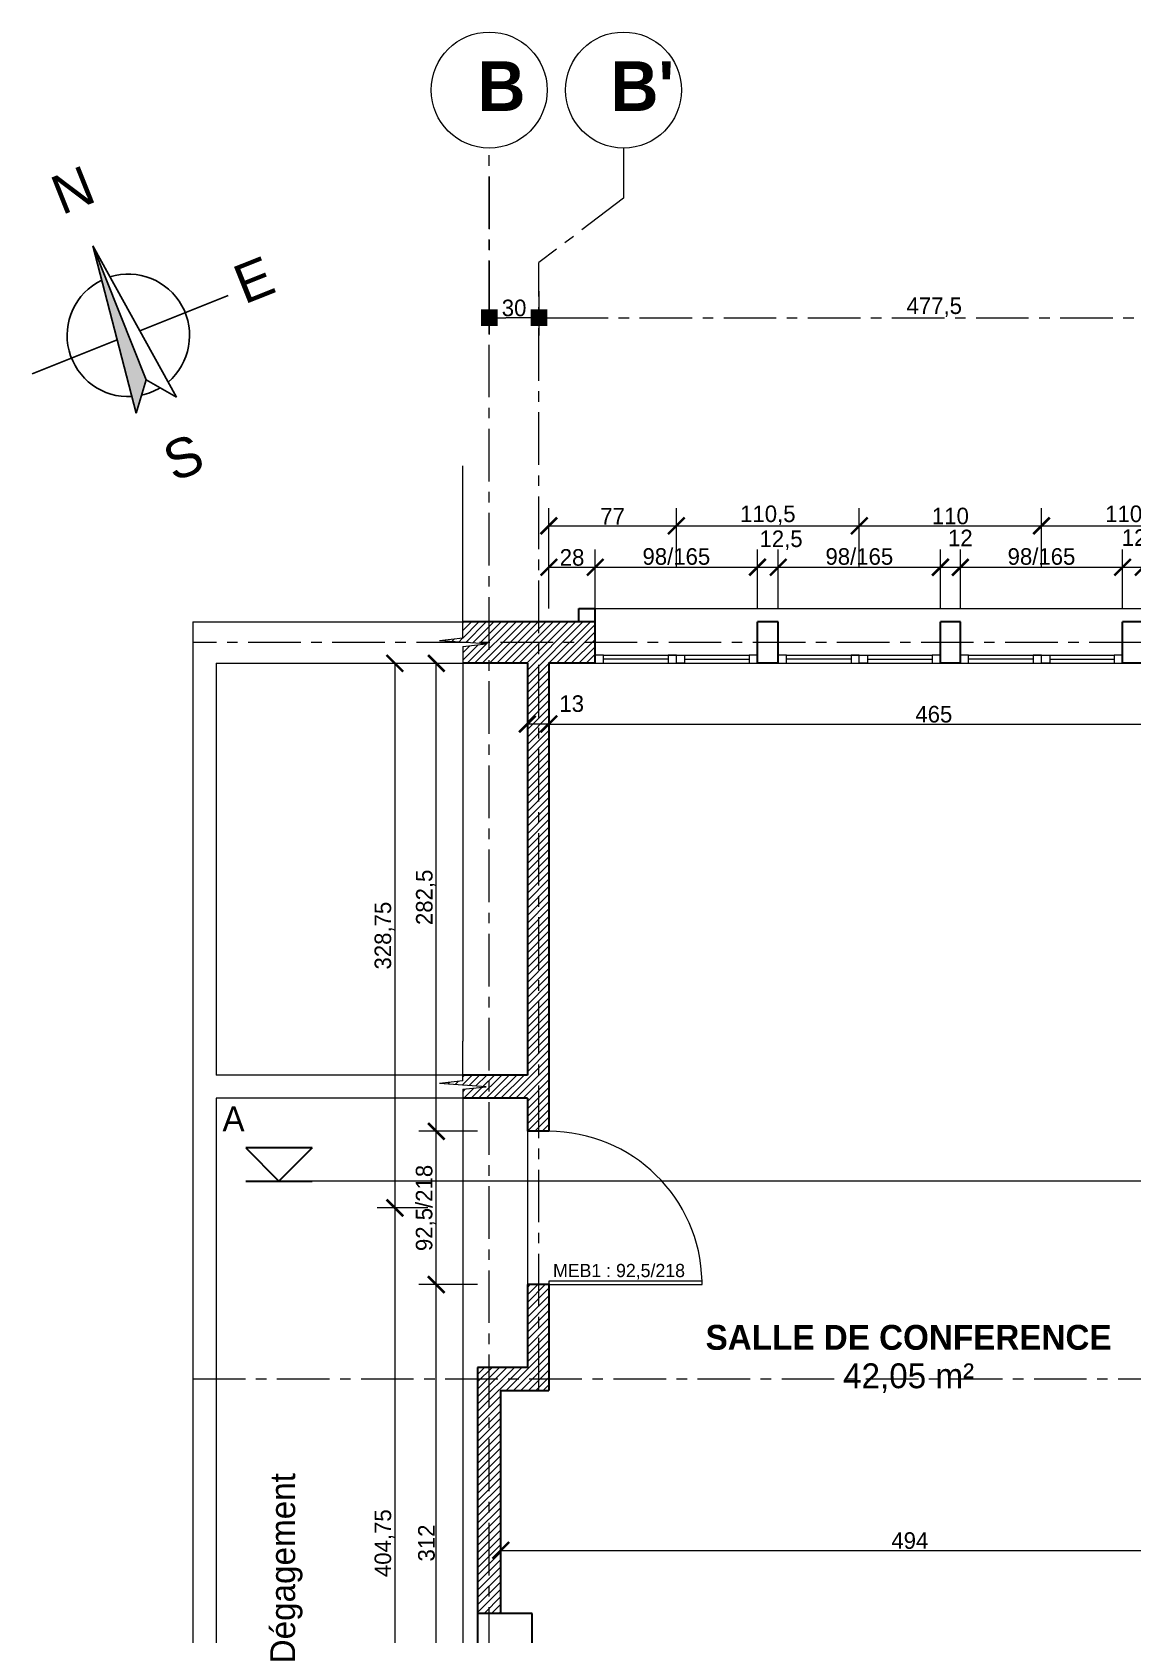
# Model space of a CAD drawing. Header units: centimetres. Extents: x -15293 to 11572, y -4790 to 2619.
# Drawn here: x 331 to 996, y -2580 to -1613 of the extents above; entities that cross this region are included whole.
import ezdxf

# ---------------------------------------------------------------- set-up
doc = ezdxf.new("R2010")
doc.units = ezdxf.units.CM
doc.linetypes.add('CENTER', pattern=[50.8, 31.75, -6.35, 6.35, -6.35])
doc.layers.get('0').update_dxf_attribs({"lineweight": 0})
for name, color, linetype in [('Hachure mur', 7, 'Continuous'), ('Ligne de Coupe', 4, 'Continuous'), ('MArque de rupture', 7, 'Continuous'), ('Orientation', 7, 'Continuous'), ('TSJ_COTATION', 144, 'Continuous'), ('TSJ_TEXTE', 6, 'Continuous')]:
    doc.layers.add(name, color=color, linetype=linetype)
for name, color, linetype, lineweight in [('Mur', 7, 'Continuous', 30), ('Partie coupée', 7, 'Continuous', 30), ('Poteaux', 7, 'Continuous', 30), ('Symbole de rupture', 6, 'Continuous', 0), ('TSJ_MENUISERIE', 150, 'Continuous', 15), ('TSJ_MUR', 1, 'Continuous', 30), ('TSJ_VUE', 5, 'Continuous', 13)]:
    doc.layers.add(name, color=color, linetype=linetype, lineweight=lineweight)
doc.layers.add('Partie Non étudiée', color=7, linetype='Continuous', lineweight=0, true_color=0xa8a8a8)
doc.layers.add('TSJ_AXE', color=7, linetype='CENTER', lineweight=0, true_color=0xb80000)
doc.styles.add('Arial', font='arial.ttf')
doc.styles.get("Standard").update_dxf_attribs({"font": 'GOTHIC.TTF'})
doc.dimstyles.new('Axe cotation', dxfattribs={"dimtxt": 10, "dimasz": 10, "dimexe": 10.625, "dimexo": 5, "dimtad": 1, "dimtxsty": 'Standard', "dimblk": 'BOXFILLED', "dimcen": 8, "dimadec": 0, "dimazin": 0, "dimtfac": 1, "dimtmove": 0, "dimatfit": 3, "dimldrblk": 'BOXFILLED', "dimfxl": 1, "dimlwd": 9, "dimlwe": 9, "dimarcsym": 0})
doc.dimstyles.new('ISO-25', dxfattribs={"dimtxt": 10, "dimasz": 10, "dimexe": 10.625, "dimexo": 5, "dimtad": 1, "dimtxsty": 'Standard', "dimblk": 'ARCHTICK', "dimcen": 8, "dimadec": 0, "dimazin": 0, "dimtfac": 1, "dimtmove": 0, "dimatfit": 3, "dimldrblk": 'ARCHTICK', "dimfxl": 25, "dimfxlon": 1, "dimlwd": 9, "dimlwe": 9, "dimarcsym": 0})

# ---------------------------------------------------------------- blocks, each defined once
blk = doc.blocks.new('_ArchTick')
at = {"color": 0, "linetype": 'ByBlock', "const_width": 0.15}
blk.add_lwpolyline([(-0.5, -0.5), (0.5, 0.5)], dxfattribs=at)
blk = doc.blocks.new('*D237')
at = {"layer": 'Defpoints', "color": 0, "transparency": 16777216}
for p in [(671.39, -1935.6), (671.39, -1968.6), (643.39, -1993.6)]:
    blk.add_point(p, dxfattribs=at)
at = {"layer": 'TSJ_COTATION', "color": 0, "lineweight": 9, "transparency": 16777216}
for p, q in [((643.39, -1960.6), (643.39, -1924.97)), ((671.39, -1960.6), (671.39, -1924.97)), ((643.39, -1935.6), (671.39, -1935.6))]:
    blk.add_line(p, q, dxfattribs=at)
at = {"layer": 'TSJ_COTATION', "color": 0, "lineweight": 9, "transparency": 16777216, "xscale": 10, "yscale": 10, "zscale": 10, "rotation": 180}
blk.add_blockref('_ArchTick', (643.39, -1935.6), dxfattribs=at)
at = {"layer": 'TSJ_COTATION', "color": 0, "lineweight": 9, "transparency": 16777216, "xscale": 10, "yscale": 10, "zscale": 10}
blk.add_blockref('_ArchTick', (671.39, -1935.6), dxfattribs=at)
at = {"layer": 'TSJ_COTATION', "color": 0, "transparency": 16777216, "insert": (657.39, -1929.72), "char_height": 10, "attachment_point": 5}
blk.add_mtext('28', dxfattribs=at)
blk = doc.blocks.new('*D238')
at = {"layer": 'Defpoints', "color": 0, "transparency": 16777216}
for p in [(769.39, -1935.6), (671.39, -1968.6), (769.39, -1968.6)]:
    blk.add_point(p, dxfattribs=at)
at = {"layer": 'TSJ_COTATION', "color": 0, "lineweight": 9, "transparency": 16777216}
for p, q in [((671.39, -1960.6), (671.39, -1924.97)), ((769.39, -1960.6), (769.39, -1924.97)), ((671.39, -1935.6), (769.39, -1935.6))]:
    blk.add_line(p, q, dxfattribs=at)
at = {"layer": 'TSJ_COTATION', "color": 0, "lineweight": 9, "transparency": 16777216, "xscale": 10, "yscale": 10, "zscale": 10, "rotation": 180}
blk.add_blockref('_ArchTick', (671.39, -1935.6), dxfattribs=at)
at = {"layer": 'TSJ_COTATION', "color": 0, "lineweight": 9, "transparency": 16777216, "xscale": 10, "yscale": 10, "zscale": 10}
blk.add_blockref('_ArchTick', (769.39, -1935.6), dxfattribs=at)
at = {"layer": 'TSJ_COTATION', "color": 0, "transparency": 16777216, "insert": (720.39, -1929.17), "char_height": 10, "attachment_point": 5}
blk.add_mtext('98/165', dxfattribs=at)
blk = doc.blocks.new('*D239')
at = {"layer": 'Defpoints', "color": 0, "transparency": 16777216}
for p in [(781.89, -1935.6), (769.39, -1968.6), (781.89, -1968.6)]:
    blk.add_point(p, dxfattribs=at)
at = {"layer": 'TSJ_COTATION', "color": 0, "lineweight": 9, "transparency": 16777216}
for p, q in [((769.39, -1960.6), (769.39, -1924.97)), ((781.89, -1960.6), (781.89, -1924.97)), ((769.39, -1935.6), (781.89, -1935.6))]:
    blk.add_line(p, q, dxfattribs=at)
at = {"layer": 'TSJ_COTATION', "color": 0, "lineweight": 9, "transparency": 16777216, "xscale": 10, "yscale": 10, "zscale": 10, "rotation": 180}
blk.add_blockref('_ArchTick', (769.39, -1935.6), dxfattribs=at)
at = {"layer": 'TSJ_COTATION', "color": 0, "lineweight": 9, "transparency": 16777216, "xscale": 10, "yscale": 10, "zscale": 10}
blk.add_blockref('_ArchTick', (781.89, -1935.6), dxfattribs=at)
at = {"layer": 'TSJ_COTATION', "color": 0, "transparency": 16777216, "insert": (783.62, -1919.34), "char_height": 10, "attachment_point": 5}
blk.add_mtext('12,5', dxfattribs=at)
blk = doc.blocks.new('*D240')
at = {"layer": 'Defpoints', "color": 0, "transparency": 16777216}
for p in [(879.89, -1935.6), (781.89, -1968.6), (879.89, -1968.6)]:
    blk.add_point(p, dxfattribs=at)
at = {"layer": 'TSJ_COTATION', "color": 0, "lineweight": 9, "transparency": 16777216}
for p, q in [((781.89, -1960.6), (781.89, -1924.97)), ((879.89, -1960.6), (879.89, -1924.97)), ((781.89, -1935.6), (879.89, -1935.6))]:
    blk.add_line(p, q, dxfattribs=at)
at = {"layer": 'TSJ_COTATION', "color": 0, "lineweight": 9, "transparency": 16777216, "xscale": 10, "yscale": 10, "zscale": 10, "rotation": 180}
blk.add_blockref('_ArchTick', (781.89, -1935.6), dxfattribs=at)
at = {"layer": 'TSJ_COTATION', "color": 0, "lineweight": 9, "transparency": 16777216, "xscale": 10, "yscale": 10, "zscale": 10}
blk.add_blockref('_ArchTick', (879.89, -1935.6), dxfattribs=at)
at = {"layer": 'TSJ_COTATION', "color": 0, "transparency": 16777216, "insert": (830.89, -1929.17), "char_height": 10, "attachment_point": 5}
blk.add_mtext('98/165', dxfattribs=at)
blk = doc.blocks.new('*D241')
at = {"layer": 'Defpoints', "color": 0, "transparency": 16777216}
for p in [(891.89, -1935.6), (879.89, -1968.6), (891.89, -1968.6)]:
    blk.add_point(p, dxfattribs=at)
at = {"layer": 'TSJ_COTATION', "color": 0, "lineweight": 9, "transparency": 16777216}
for p, q in [((879.89, -1960.6), (879.89, -1924.97)), ((891.89, -1960.6), (891.89, -1924.97)), ((879.89, -1935.6), (891.89, -1935.6))]:
    blk.add_line(p, q, dxfattribs=at)
at = {"layer": 'TSJ_COTATION', "color": 0, "lineweight": 9, "transparency": 16777216, "xscale": 10, "yscale": 10, "zscale": 10, "rotation": 180}
blk.add_blockref('_ArchTick', (879.89, -1935.6), dxfattribs=at)
at = {"layer": 'TSJ_COTATION', "color": 0, "lineweight": 9, "transparency": 16777216, "xscale": 10, "yscale": 10, "zscale": 10}
blk.add_blockref('_ArchTick', (891.89, -1935.6), dxfattribs=at)
at = {"layer": 'TSJ_COTATION', "color": 0, "transparency": 16777216, "insert": (891.89, -1917.91), "char_height": 10, "attachment_point": 5}
blk.add_mtext('12', dxfattribs=at)
blk = doc.blocks.new('*D242')
at = {"layer": 'Defpoints', "color": 0, "transparency": 16777216}
for p in [(989.89, -1935.6), (891.89, -1968.6), (989.89, -1968.6)]:
    blk.add_point(p, dxfattribs=at)
at = {"layer": 'TSJ_COTATION', "color": 0, "lineweight": 9, "transparency": 16777216}
for p, q in [((891.89, -1960.6), (891.89, -1924.97)), ((989.89, -1960.6), (989.89, -1924.97)), ((891.89, -1935.6), (989.89, -1935.6))]:
    blk.add_line(p, q, dxfattribs=at)
at = {"layer": 'TSJ_COTATION', "color": 0, "lineweight": 9, "transparency": 16777216, "xscale": 10, "yscale": 10, "zscale": 10, "rotation": 180}
blk.add_blockref('_ArchTick', (891.89, -1935.6), dxfattribs=at)
at = {"layer": 'TSJ_COTATION', "color": 0, "lineweight": 9, "transparency": 16777216, "xscale": 10, "yscale": 10, "zscale": 10}
blk.add_blockref('_ArchTick', (989.89, -1935.6), dxfattribs=at)
at = {"layer": 'TSJ_COTATION', "color": 0, "transparency": 16777216, "insert": (940.89, -1929.17), "char_height": 10, "width": 14.276, "attachment_point": 5}
blk.add_mtext('98/165', dxfattribs=at)
blk = doc.blocks.new('*D243')
at = {"layer": 'Defpoints', "color": 0, "transparency": 16777216}
for p in [(1002.39, -1935.6), (989.89, -1968.6), (1002.39, -1968.6)]:
    blk.add_point(p, dxfattribs=at)
at = {"layer": 'TSJ_COTATION', "color": 0, "lineweight": 9, "transparency": 16777216}
for p, q in [((989.89, -1960.6), (989.89, -1924.97)), ((1002.39, -1960.6), (1002.39, -1924.97)), ((989.89, -1935.6), (1002.39, -1935.6))]:
    blk.add_line(p, q, dxfattribs=at)
at = {"layer": 'TSJ_COTATION', "color": 0, "lineweight": 9, "transparency": 16777216, "xscale": 10, "yscale": 10, "zscale": 10, "rotation": 180}
blk.add_blockref('_ArchTick', (989.89, -1935.6), dxfattribs=at)
at = {"layer": 'TSJ_COTATION', "color": 0, "lineweight": 9, "transparency": 16777216, "xscale": 10, "yscale": 10, "zscale": 10}
blk.add_blockref('_ArchTick', (1002.39, -1935.6), dxfattribs=at)
at = {"layer": 'TSJ_COTATION', "color": 0, "transparency": 16777216, "insert": (1002.39, -1918.64), "char_height": 10, "attachment_point": 5}
blk.add_mtext('12,5', dxfattribs=at)
blk = doc.blocks.new('*D246')
at = {"layer": 'Defpoints', "color": 0, "transparency": 16777216}
for p in [(720.39, -1910.6), (643.39, -1968.6), (720.39, -1974.67)]:
    blk.add_point(p, dxfattribs=at)
at = {"layer": 'TSJ_COTATION', "color": 0, "lineweight": 9, "transparency": 16777216}
for p, q in [((643.39, -1935.6), (643.39, -1899.97)), ((720.39, -1935.6), (720.39, -1899.97)), ((643.39, -1910.6), (720.39, -1910.6))]:
    blk.add_line(p, q, dxfattribs=at)
at = {"layer": 'TSJ_COTATION', "color": 0, "lineweight": 9, "transparency": 16777216, "xscale": 10, "yscale": 10, "zscale": 10, "rotation": 180}
blk.add_blockref('_ArchTick', (643.39, -1910.6), dxfattribs=at)
at = {"layer": 'TSJ_COTATION', "color": 0, "lineweight": 9, "transparency": 16777216, "xscale": 10, "yscale": 10, "zscale": 10}
blk.add_blockref('_ArchTick', (720.39, -1910.6), dxfattribs=at)
at = {"layer": 'TSJ_COTATION', "color": 0, "transparency": 16777216, "insert": (681.89, -1904.85), "char_height": 10, "attachment_point": 5}
blk.add_mtext('77', dxfattribs=at)
blk = doc.blocks.new('*D222')
at = {"layer": 'Defpoints', "color": 0, "transparency": 16777216}
for p in [(830.89, -1910.6), (720.39, -1988.6), (830.89, -1988.6)]:
    blk.add_point(p, dxfattribs=at)
at = {"layer": 'TSJ_COTATION', "color": 0, "lineweight": 9, "transparency": 16777216}
for p, q in [((720.39, -1935.6), (720.39, -1899.97)), ((830.89, -1935.6), (830.89, -1899.97)), ((720.39, -1910.6), (830.89, -1910.6))]:
    blk.add_line(p, q, dxfattribs=at)
at = {"layer": 'TSJ_COTATION', "color": 0, "lineweight": 9, "transparency": 16777216, "xscale": 10, "yscale": 10, "zscale": 10, "rotation": 180}
blk.add_blockref('_ArchTick', (720.39, -1910.6), dxfattribs=at)
at = {"layer": 'TSJ_COTATION', "color": 0, "lineweight": 9, "transparency": 16777216, "xscale": 10, "yscale": 10, "zscale": 10}
blk.add_blockref('_ArchTick', (830.89, -1910.6), dxfattribs=at)
at = {"layer": 'TSJ_COTATION', "color": 0, "transparency": 16777216, "insert": (775.64, -1904.26), "char_height": 10, "attachment_point": 5}
blk.add_mtext('110,5', dxfattribs=at)
blk = doc.blocks.new('*D223')
at = {"layer": 'Defpoints', "color": 0, "transparency": 16777216}
for p in [(940.89, -1910.6), (830.89, -1988.6), (940.89, -1988.6)]:
    blk.add_point(p, dxfattribs=at)
at = {"layer": 'TSJ_COTATION', "color": 0, "lineweight": 9, "transparency": 16777216}
for p, q in [((830.89, -1935.6), (830.89, -1899.97)), ((940.89, -1935.6), (940.89, -1899.97)), ((830.89, -1910.6), (940.89, -1910.6))]:
    blk.add_line(p, q, dxfattribs=at)
at = {"layer": 'TSJ_COTATION', "color": 0, "lineweight": 9, "transparency": 16777216, "xscale": 10, "yscale": 10, "zscale": 10, "rotation": 180}
blk.add_blockref('_ArchTick', (830.89, -1910.6), dxfattribs=at)
at = {"layer": 'TSJ_COTATION', "color": 0, "lineweight": 9, "transparency": 16777216, "xscale": 10, "yscale": 10, "zscale": 10}
blk.add_blockref('_ArchTick', (940.89, -1910.6), dxfattribs=at)
at = {"layer": 'TSJ_COTATION', "color": 0, "transparency": 16777216, "insert": (885.89, -1904.72), "char_height": 10, "attachment_point": 5}
blk.add_mtext('110', dxfattribs=at)
blk = doc.blocks.new('*D224')
at = {"layer": 'Defpoints', "color": 0, "transparency": 16777216}
for p in [(1051.39, -1910.6), (940.89, -1988.6), (1051.39, -1988.6)]:
    blk.add_point(p, dxfattribs=at)
at = {"layer": 'TSJ_COTATION', "color": 0, "lineweight": 9, "transparency": 16777216}
for p, q in [((940.89, -1935.6), (940.89, -1899.97)), ((1051.39, -1935.6), (1051.39, -1899.97)), ((940.89, -1910.6), (1051.39, -1910.6))]:
    blk.add_line(p, q, dxfattribs=at)
at = {"layer": 'TSJ_COTATION', "color": 0, "lineweight": 9, "transparency": 16777216, "xscale": 10, "yscale": 10, "zscale": 10, "rotation": 180}
blk.add_blockref('_ArchTick', (940.89, -1910.6), dxfattribs=at)
at = {"layer": 'TSJ_COTATION', "color": 0, "lineweight": 9, "transparency": 16777216, "xscale": 10, "yscale": 10, "zscale": 10}
blk.add_blockref('_ArchTick', (1051.39, -1910.6), dxfattribs=at)
at = {"layer": 'TSJ_COTATION', "color": 0, "transparency": 16777216, "insert": (996.14, -1904.26), "char_height": 10, "attachment_point": 5}
blk.add_mtext('110,5', dxfattribs=at)
blk = doc.blocks.new('*D227')
at = {"layer": 'Defpoints', "color": 0, "transparency": 16777216}
for p in [(614.39, -2518.59), (1108.39, -2517.51), (1108.39, -2529.05)]:
    blk.add_point(p, dxfattribs=at)
at = {"layer": 'TSJ_COTATION', "color": 0, "lineweight": 9, "transparency": 16777216}
for p, q in [((614.39, -2523.59), (614.39, -2539.68)), ((1108.39, -2522.51), (1108.39, -2539.68)), ((614.39, -2529.05), (1108.39, -2529.05))]:
    blk.add_line(p, q, dxfattribs=at)
at = {"layer": 'TSJ_COTATION', "color": 0, "lineweight": 9, "transparency": 16777216, "xscale": 10, "yscale": 10, "zscale": 10, "rotation": 180}
blk.add_blockref('_ArchTick', (614.39, -2529.05), dxfattribs=at)
at = {"layer": 'TSJ_COTATION', "color": 0, "lineweight": 9, "transparency": 16777216, "xscale": 10, "yscale": 10, "zscale": 10}
blk.add_blockref('_ArchTick', (1108.39, -2529.05), dxfattribs=at)
at = {"layer": 'TSJ_COTATION', "color": 0, "transparency": 16777216, "insert": (861.39, -2523.18), "char_height": 10, "attachment_point": 5}
blk.add_mtext('494', dxfattribs=at)
blk = doc.blocks.new('*D255')
at = {"layer": 'Defpoints', "color": 0, "transparency": 16777216}
for p in [(643.39, -2019.73), (1108.39, -2016.88), (1108.39, -2030.24)]:
    blk.add_point(p, dxfattribs=at)
at = {"layer": 'TSJ_COTATION', "color": 0, "lineweight": 9, "transparency": 16777216}
for p, q in [((1108.39, -2021.88), (1108.39, -2040.86)), ((643.39, -2024.73), (643.39, -2040.86)), ((643.39, -2030.24), (1108.39, -2030.24))]:
    blk.add_line(p, q, dxfattribs=at)
at = {"layer": 'TSJ_COTATION', "color": 0, "lineweight": 9, "transparency": 16777216, "xscale": 10, "yscale": 10, "zscale": 10, "rotation": 180}
blk.add_blockref('_ArchTick', (643.39, -2030.24), dxfattribs=at)
at = {"layer": 'TSJ_COTATION', "color": 0, "lineweight": 9, "transparency": 16777216, "xscale": 10, "yscale": 10, "zscale": 10}
blk.add_blockref('_ArchTick', (1108.39, -2030.24), dxfattribs=at)
at = {"layer": 'TSJ_COTATION', "color": 0, "transparency": 16777216, "insert": (875.89, -2024.36), "char_height": 10, "attachment_point": 5}
blk.add_mtext('465', dxfattribs=at)
blk = doc.blocks.new('*D229')
at = {"layer": 'Defpoints', "color": 0, "transparency": 16777216}
for p in [(575.39, -2368.6), (630.39, -2368.6), (600.39, -2680.6)]:
    blk.add_point(p, dxfattribs=at)
at = {"layer": 'TSJ_COTATION', "color": 0, "lineweight": 9, "transparency": 16777216}
for p, q in [((600.39, -2368.6), (564.77, -2368.6)), ((575.39, -2680.6), (575.39, -2368.6)), ((595.39, -2680.6), (564.77, -2680.6))]:
    blk.add_line(p, q, dxfattribs=at)
at = {"layer": 'TSJ_COTATION', "color": 0, "lineweight": 9, "transparency": 16777216, "xscale": 10, "yscale": 10, "zscale": 10}
for p, rotation in [((575.39, -2368.6), 90), ((575.39, -2680.6), 270)]:
    blk.add_blockref('_ArchTick', p, dxfattribs=dict(at, rotation=rotation))
at = {"layer": 'TSJ_COTATION', "color": 0, "transparency": 16777216, "insert": (569.51, -2524.6), "char_height": 10, "attachment_point": 5, "rotation": 90}
blk.add_mtext('312', dxfattribs=at)
blk = doc.blocks.new('*D230')
at = {"layer": 'Defpoints', "color": 0, "transparency": 16777216}
for p in [(575.39, -2276.1), (630.39, -2276.1), (630.39, -2368.6)]:
    blk.add_point(p, dxfattribs=at)
at = {"layer": 'TSJ_COTATION', "color": 0, "lineweight": 9, "transparency": 16777216}
for p, q in [((600.39, -2276.1), (564.77, -2276.1)), ((575.39, -2368.6), (575.39, -2276.1)), ((600.39, -2368.6), (564.77, -2368.6))]:
    blk.add_line(p, q, dxfattribs=at)
at = {"layer": 'TSJ_COTATION', "color": 0, "lineweight": 9, "transparency": 16777216, "xscale": 10, "yscale": 10, "zscale": 10}
for p, rotation in [((575.39, -2276.1), 90), ((575.39, -2368.6), 270)]:
    blk.add_blockref('_ArchTick', p, dxfattribs=dict(at, rotation=rotation))
at = {"layer": 'TSJ_COTATION', "color": 0, "transparency": 16777216, "insert": (568.96, -2322.35), "char_height": 10, "attachment_point": 5, "rotation": 90}
blk.add_mtext('92,5/218', dxfattribs=at)
blk = doc.blocks.new('*D231')
at = {"layer": 'Defpoints', "color": 0, "transparency": 16777216}
for p in [(575.39, -1993.6), (620.14, -1993.6), (630.39, -2276.1)]:
    blk.add_point(p, dxfattribs=at)
at = {"layer": 'TSJ_COTATION', "color": 0, "lineweight": 9, "transparency": 16777216}
for p, q in [((600.39, -1993.6), (564.77, -1993.6)), ((575.39, -2276.1), (575.39, -1993.6)), ((600.39, -2276.1), (564.77, -2276.1))]:
    blk.add_line(p, q, dxfattribs=at)
at = {"layer": 'TSJ_COTATION', "color": 0, "lineweight": 9, "transparency": 16777216, "xscale": 10, "yscale": 10, "zscale": 10}
for p, rotation in [((575.39, -1993.6), 90), ((575.39, -2276.1), 270)]:
    blk.add_blockref('_ArchTick', p, dxfattribs=dict(at, rotation=rotation))
at = {"layer": 'TSJ_COTATION', "color": 0, "transparency": 16777216, "insert": (569.06, -2134.85), "char_height": 10, "attachment_point": 5, "rotation": 90}
blk.add_mtext('282,5', dxfattribs=at)
blk = doc.blocks.new('*D232')
at = {"layer": 'Defpoints', "color": 0, "transparency": 16777216}
for p in [(620.14, -1993.6), (550.39, -2322.35), (574.77, -2322.35)]:
    blk.add_point(p, dxfattribs=at)
at = {"layer": 'TSJ_COTATION', "color": 0, "lineweight": 9, "transparency": 16777216}
for p, q in [((575.39, -1993.6), (539.77, -1993.6)), ((550.39, -1993.6), (550.39, -2322.35)), ((569.77, -2322.35), (539.77, -2322.35))]:
    blk.add_line(p, q, dxfattribs=at)
at = {"layer": 'TSJ_COTATION', "color": 0, "lineweight": 9, "transparency": 16777216, "xscale": 10, "yscale": 10, "zscale": 10}
for p, rotation in [((550.39, -1993.6), 90), ((550.39, -2322.35), 270)]:
    blk.add_blockref('_ArchTick', p, dxfattribs=dict(at, rotation=rotation))
at = {"layer": 'TSJ_COTATION', "color": 0, "transparency": 16777216, "insert": (544.06, -2157.97), "char_height": 10, "attachment_point": 5, "rotation": 90}
blk.add_mtext('328,75', dxfattribs=at)
blk = doc.blocks.new('*D233')
at = {"layer": 'Defpoints', "color": 0, "transparency": 16777216}
for p in [(575.39, -2322.35), (550.39, -2727.1), (600.39, -2727.1)]:
    blk.add_point(p, dxfattribs=at)
at = {"layer": 'TSJ_COTATION', "color": 0, "lineweight": 9, "transparency": 16777216}
for p, q in [((570.39, -2322.35), (539.77, -2322.35)), ((550.39, -2322.35), (550.39, -2727.1)), ((575.39, -2727.1), (539.77, -2727.1))]:
    blk.add_line(p, q, dxfattribs=at)
at = {"layer": 'TSJ_COTATION', "color": 0, "lineweight": 9, "transparency": 16777216, "xscale": 10, "yscale": 10, "zscale": 10}
for p, rotation in [((550.39, -2322.35), 90), ((550.39, -2727.1), 270)]:
    blk.add_blockref('_ArchTick', p, dxfattribs=dict(at, rotation=rotation))
at = {"layer": 'TSJ_COTATION', "color": 0, "transparency": 16777216, "insert": (544.06, -2524.72), "char_height": 10, "attachment_point": 5, "rotation": 90}
blk.add_mtext('404,75', dxfattribs=at)
blk = doc.blocks.new('*D235')
at = {"layer": 'Defpoints', "color": 0, "transparency": 16777216}
for p in [(630.39, -2017.16), (643.39, -2016.84), (630.39, -2030.24)]:
    blk.add_point(p, dxfattribs=at)
at = {"layer": 'TSJ_COTATION', "color": 0, "lineweight": 9, "transparency": 16777216}
for p, q in [((630.39, -2022.16), (630.39, -2040.86)), ((643.39, -2021.84), (643.39, -2040.86)), ((643.39, -2030.24), (630.39, -2030.24))]:
    blk.add_line(p, q, dxfattribs=at)
at = {"layer": 'TSJ_COTATION', "color": 0, "lineweight": 9, "transparency": 16777216, "xscale": 10, "yscale": 10, "zscale": 10, "rotation": 180}
blk.add_blockref('_ArchTick', (630.39, -2030.24), dxfattribs=at)
at = {"layer": 'TSJ_COTATION', "color": 0, "lineweight": 9, "transparency": 16777216, "xscale": 10, "yscale": 10, "zscale": 10}
blk.add_blockref('_ArchTick', (643.39, -2030.24), dxfattribs=at)
at = {"layer": 'TSJ_COTATION', "color": 0, "transparency": 16777216, "insert": (657.17, -2017.97), "char_height": 10, "attachment_point": 5}
blk.add_mtext('13', dxfattribs=at)
blk = doc.blocks.new('Marque de rupture')
at = {"layer": 'Symbole de rupture', "lineweight": 20}
for p, q in [((0, -3.57), (0, 20.43)), ((0, -3.57), (-14.14, -5.07)), ((14.14, -7.07), (-14.14, -5.07)), ((0, -8.57), (14.14, -7.07)), ((0, -8.57), (0, -32.57))]:
    blk.add_line(p, q, dxfattribs=at)
blk = doc.blocks.new('_BoxFilled')
at = {"color": 0, "linetype": 'ByBlock', "lineweight": -2}
blk.add_line((-0.5, 0), (-1, 0), dxfattribs=at)
at = {"color": 0, "linetype": 'ByBlock'}
blk.add_solid([(-0.5, 0.5), (0.5, 0.5), (-0.5, -0.5), (0.5, -0.5)], dxfattribs=at)
blk = doc.blocks.new('*D376')
at = {"layer": 'Defpoints', "color": 0, "transparency": 16777216}
for p in [(607.39, -1694.78), (637.39, -1763.94), (607.39, -1784.99)]:
    blk.add_point(p, dxfattribs=at)
at = {"layer": 'TSJ_AXE', "color": 0, "lineweight": 9, "transparency": 16777216}
for p, q in [((607.39, -1699.78), (607.39, -1795.62)), ((637.39, -1768.94), (637.39, -1795.62)), ((627.39, -1784.99), (617.39, -1784.99))]:
    blk.add_line(p, q, dxfattribs=at)
at = {"layer": 'TSJ_AXE', "color": 0, "lineweight": 9, "transparency": 16777216, "xscale": 10, "yscale": 10, "zscale": 10, "rotation": 180}
blk.add_blockref('_BoxFilled', (607.39, -1784.99), dxfattribs=at)
at = {"layer": 'TSJ_AXE', "color": 0, "lineweight": 9, "transparency": 16777216, "xscale": 10, "yscale": 10, "zscale": 10}
blk.add_blockref('_BoxFilled', (637.39, -1784.99), dxfattribs=at)
at = {"layer": 'TSJ_AXE', "color": 0, "transparency": 16777216, "insert": (622.39, -1779.11), "char_height": 10, "attachment_point": 5}
blk.add_mtext('30', dxfattribs=at)
blk = doc.blocks.new('*D377')
at = {"layer": 'Defpoints', "color": 0, "transparency": 16777216}
for p in [(1114.89, -1694.78), (637.39, -1763.94), (1114.89, -1784.99)]:
    blk.add_point(p, dxfattribs=at)
at = {"layer": 'TSJ_AXE', "color": 0, "lineweight": 9, "transparency": 16777216}
for p, q in [((1114.89, -1699.78), (1114.89, -1795.62)), ((637.39, -1768.94), (637.39, -1795.62)), ((647.39, -1784.99), (1104.89, -1784.99))]:
    blk.add_line(p, q, dxfattribs=at)
at = {"layer": 'TSJ_AXE', "color": 0, "lineweight": 9, "transparency": 16777216, "xscale": 10, "yscale": 10, "zscale": 10, "rotation": 180}
blk.add_blockref('_BoxFilled', (637.39, -1784.99), dxfattribs=at)
at = {"layer": 'TSJ_AXE', "color": 0, "lineweight": 9, "transparency": 16777216, "xscale": 10, "yscale": 10, "zscale": 10}
blk.add_blockref('_BoxFilled', (1114.89, -1784.99), dxfattribs=at)
at = {"layer": 'TSJ_AXE', "color": 0, "transparency": 16777216, "insert": (876.14, -1778.65), "char_height": 10, "attachment_point": 5}
blk.add_mtext('477,5', dxfattribs=at)

msp = doc.modelspace()

# ---------------------------------------------------------------- hatches: boundary and pattern name
at = {"true_color": 0xc7c8ca}
h = msp.add_hatch(color=9, dxfattribs=at)
h.dxf.hatch_style = 1
h.paths.add_polyline_path([(397.447, -1831.75, -0.0402883), (391.553, -1832.569), (394.169, -1842.655)])
h.paths.add_polyline_path([(400.222, -1822.521), (389.497, -1795.616), (382.674, -1798.336), (391.553, -1832.569, 0.0402883), (397.447, -1831.75)])
h.paths.add_polyline_path([(375.801, -1761.26, 0.0181879), (373.338, -1762.341), (382.674, -1798.336), (389.497, -1795.616)])
h.paths.add_polyline_path([(367.948, -1741.56), (373.338, -1762.341, -0.0181879), (375.801, -1761.26)])
at = {"layer": 'Hachure mur', "lineweight": 0, "true_color": 0xc7c8ca}
h = msp.add_hatch(dxfattribs=at)
h.set_pattern_fill('ANSI31', color=9)
h.set_pattern_definition([(45, (396.635, -511.723), (-2.245064, 2.245064), [])])
h.paths.add_polyline_path([(643.39, -2368.598), (630.39, -2368.598), (630.39, -2418.598), (600.39, -2418.598), (600.39, -2567.098), (614.39, -2567.098), (614.39, -2432.598), (643.39, -2432.598)])
h.paths.add_polyline_path([(630.39, -1993.598), (630.39, -2242.098), (591.39, -2242.098), (591.39, -2245.666), (577.249, -2247.166), (605.532, -2249.166), (591.39, -2250.666), (591.39, -2256.098), (630.39, -2256.098), (630.39, -2276.098), (643.39, -2276.098), (643.39, -1993.598), (671.39, -1993.598), (671.39, -1968.598), (591.39, -1968.598), (591.39, -1978.417), (577.249, -1979.917), (605.532, -1981.917), (591.39, -1983.417), (591.39, -1993.598)])
h.paths.add_polyline_path([(1121.39, -1968.598), (1100.39, -1968.598), (1100.39, -1993.598), (1108.39, -1993.598), (1108.39, -2140.598), (1121.39, -2140.598)])
h.paths.add_polyline_path([(614.39, -2593.598), (600.39, -2593.598), (600.39, -2680.598), (614.39, -2680.598)])
h.paths.add_polyline_path([(614.39, -2773.598), (600.39, -2773.598), (600.39, -2871.598), (591.39, -2871.598), (591.39, -2875.166), (582.39, -2876.121), (582.39, -2877.03), (605.532, -2878.666), (591.39, -2880.166), (591.39, -2885.598), (643.39, -2885.598), (643.39, -3070.598), (657.39, -3070.598), (657.39, -2885.598), (1121.39, -2885.598), (1121.39, -2871.598), (614.39, -2871.598)])
h.paths.add_polyline_path([(1121.39, -3019.598), (1108.39, -3019.598), (1108.39, -3168.598), (657.39, -3168.598), (657.39, -3153.598), (643.39, -3153.598), (643.39, -3168.598), (591.39, -3168.598), (591.39, -3172.166), (582.39, -3173.121), (582.39, -3174.03), (605.532, -3175.666), (591.39, -3177.166), (591.39, -3182.598), (1108.39, -3182.598), (1108.39, -3262.598), (1121.39, -3262.598)])
h.paths.add_polyline_path([(1121.39, -3370.598), (1108.39, -3370.598), (1108.39, -3450.598), (591.39, -3450.598), (591.39, -3454.166), (577.249, -3455.666), (605.532, -3457.666), (591.39, -3459.166), (591.39, -3464.598), (1108.39, -3464.598), (1108.39, -3484.598), (1112.39, -3484.598), (1113.89, -3498.74), (1115.89, -3470.457), (1117.39, -3484.598), (1121.39, -3484.598)])

# ---------------------------------------------------------------- linework, layer by layer
at = {"layer": 'Ligne de Coupe', "lineweight": 30}
for p, q in [((500.39, -2286.098), (460.39, -2286.098)), ((460.39, -2286.098), (480.39, -2306.098)), ((500.39, -2286.098), (480.39, -2306.098)), ((460.39, -2306.098), (500.39, -2306.098))]:
    msp.add_line(p, q, dxfattribs=at)
at = {"layer": 'Ligne de Coupe', "lineweight": 0}
msp.add_line((1223.39, -2306.098), (500.39, -2306.098), dxfattribs=at)
at = {"layer": 'MArque de rupture', "lineweight": 0}
for p, q in [((591.39, -1954.417), (591.39, -1874.417)), ((591.39, -2007.417), (591.39, -2221.666)), ((591.39, -2274.666), (591.39, -2871.598))]:
    msp.add_line(p, q, dxfattribs=at)
at = {"layer": 'Mur'}
msp.add_line((643.39, -1968.598), (643.39, -1968.598), dxfattribs=at)
at = {"layer": 'Orientation', "transparency": 33554687}
for p, q in [((394.169, -1842.655), (367.948, -1741.56)), ((400.222, -1822.521), (394.169, -1842.655))]:
    msp.add_line(p, q, dxfattribs=at)
for points in [[(394.169, -1842.655), (367.948, -1741.56)], [(418.466, -1832.969), (367.948, -1741.56)], [(400.222, -1822.521), (367.948, -1741.56)], [(396.319, -1792.897), (449.759, -1771.594)], [(331.268, -1818.829), (382.674, -1798.336)], [(394.169, -1842.655), (400.222, -1822.521)], [(418.466, -1832.969), (400.222, -1822.521)]]:
    msp.add_lwpolyline(points, dxfattribs=at)
for start, end in [(310.411084, 107.444192), (115.782861, 273.298388), (282.526802, 301.155157)]:
    msp.add_arc((389.425, -1795.645), 36.986, start, end, dxfattribs=at)
at = {"layer": 'Partie coupée'}
for p, q in [((661.39, -1968.598), (661.39, -1960.598)), ((661.39, -1960.598), (671.39, -1960.598)), ((671.39, -1968.598), (671.39, -1960.598))]:
    msp.add_line(p, q, dxfattribs=at)
at = {"layer": 'Partie Non étudiée'}
for p, q in [((428.39, -1968.598), (428.39, -3484.598)), ((428.39, -1968.598), (591.39, -1968.598)), ((442.39, -1993.598), (442.39, -2242.098)), ((442.39, -1993.598), (591.39, -1993.598)), ((591.39, -2242.098), (442.39, -2242.098)), ((442.39, -2256.098), (442.39, -2871.598)), ((591.39, -2256.098), (442.39, -2256.098))]:
    msp.add_line(p, q, dxfattribs=at)
at = {"layer": 'Poteaux'}
for p, q in [((769.39, -1993.598), (769.39, -1968.598)), ((781.89, -1993.598), (781.89, -1968.598)), ((879.89, -1993.598), (879.89, -1968.598)), ((891.89, -1993.598), (891.89, -1968.598)), ((989.89, -1993.598), (989.89, -1968.598)), ((633.39, -2567.098), (600.39, -2567.098))]:
    msp.add_line(p, q, dxfattribs=at)
for points in [[(781.89, -1968.598), (769.39, -1968.598)], [(891.89, -1968.598), (879.89, -1968.598)], [(1002.39, -1968.598), (989.89, -1968.598)], [(781.89, -1993.598), (769.39, -1993.598)], [(891.89, -1993.598), (879.89, -1993.598)], [(1002.39, -1993.598), (989.89, -1993.598)], [(633.39, -2593.598), (633.39, -2567.098)]]:
    msp.add_lwpolyline(points, dxfattribs=at)
at = {"layer": 'TSJ_AXE'}
for p, q in [((607.39, -3712.592), (607.39, -1682.538)), ((688.486, -1682.538), (688.486, -1712.773)), ((688.486, -1712.773), (637.39, -1751.704)), ((637.39, -2432.598), (637.39, -1751.704)), ((1407.906, -1981.098), (428.39, -1981.098)), ((428.39, -2425.598), (1407.906, -2425.598))]:
    msp.add_line(p, q, dxfattribs=at)
at = {"layer": 'TSJ_AXE', "linetype": 'ByBlock'}
for centre in [(607.39, -1647.538), (688.486, -1647.538)]:
    msp.add_circle(centre, 35, dxfattribs=at)
at = {"layer": 'TSJ_MENUISERIE', "lineweight": 9}
for p, q in [((676.39, -1988.598), (764.39, -1988.598)), ((786.89, -1988.598), (874.89, -1988.598)), ((896.89, -1988.598), (984.89, -1988.598)), ((671.39, -1993.598), (769.39, -1993.598)), ((781.89, -1993.598), (879.89, -1993.598)), ((891.89, -1993.598), (989.89, -1993.598))]:
    msp.add_line(p, q, dxfattribs=at)
at = {"layer": 'TSJ_MENUISERIE', "lineweight": 20}
for p, q in [((715.39, -1991.098), (676.39, -1991.098)), ((725.39, -1991.098), (764.39, -1991.098)), ((825.89, -1991.098), (786.89, -1991.098)), ((835.89, -1991.098), (874.89, -1991.098)), ((935.89, -1991.098), (896.89, -1991.098)), ((945.89, -1991.098), (984.89, -1991.098))]:
    msp.add_line(p, q, dxfattribs=at)
at = {"layer": 'TSJ_MENUISERIE', "lineweight": 5}
for p, q in [((735.89, -2366.598), (643.39, -2366.598)), ((643.39, -2366.598), (643.39, -2368.598)), ((643.39, -2368.598), (735.89, -2368.598)), ((735.89, -2368.598), (735.89, -2366.598)), ((735.89, -2368.598), (735.89, -2368.578))]:
    msp.add_line(p, q, dxfattribs=at)
at = {"layer": 'TSJ_MENUISERIE', "lineweight": 20}
for points in [[(671.39, -1993.598), (676.39, -1993.598), (676.39, -1988.598), (671.39, -1988.598)], [(769.39, -1988.598), (764.39, -1988.598), (764.39, -1993.598), (769.39, -1993.598)], [(781.89, -1993.598), (786.89, -1993.598), (786.89, -1988.598), (781.89, -1988.598)], [(879.89, -1988.598), (874.89, -1988.598), (874.89, -1993.598), (879.89, -1993.598)], [(891.89, -1993.598), (896.89, -1993.598), (896.89, -1988.598), (891.89, -1988.598)], [(989.89, -1988.598), (984.89, -1988.598), (984.89, -1993.598), (989.89, -1993.598)]]:
    msp.add_lwpolyline(points, dxfattribs=at)
for points in [[(715.39, -1993.598), (720.39, -1993.598), (720.39, -1988.598), (715.39, -1988.598)], [(725.39, -1993.598), (720.39, -1993.598), (720.39, -1988.598), (725.39, -1988.598)], [(825.89, -1993.598), (830.89, -1993.598), (830.89, -1988.598), (825.89, -1988.598)], [(835.89, -1993.598), (830.89, -1993.598), (830.89, -1988.598), (835.89, -1988.598)], [(935.89, -1993.598), (940.89, -1993.598), (940.89, -1988.598), (935.89, -1988.598)], [(945.89, -1993.598), (940.89, -1993.598), (940.89, -1988.598), (945.89, -1988.598)]]:
    msp.add_lwpolyline(points, close=True, dxfattribs=at)
at = {"layer": 'TSJ_MENUISERIE', "lineweight": 5}
msp.add_arc((643.375, -2368.637), 92.538, 1.262146, 89.990171, dxfattribs=at)
at = {"layer": 'TSJ_MUR'}
for p, q in [((671.39, -1993.598), (671.39, -1968.598)), ((630.39, -1993.598), (591.39, -1993.598)), ((630.39, -2242.098), (591.39, -2242.098)), ((630.39, -2256.098), (591.39, -2256.098)), ((643.39, -2276.098), (630.39, -2276.098)), ((643.39, -2368.598), (630.39, -2368.598)), ((630.39, -2368.598), (630.39, -2418.598)), ((630.39, -2418.598), (600.39, -2418.598)), ((600.39, -2418.598), (600.39, -2680.598))]:
    msp.add_line(p, q, dxfattribs=at)
for points in [[(671.39, -1968.598), (591.39, -1968.598)], [(630.39, -1993.598), (630.39, -2242.098)], [(671.39, -1993.598), (643.39, -1993.598), (643.39, -2276.098)], [(630.39, -2256.098), (630.39, -2276.098)], [(643.39, -2368.078), (643.39, -2432.598)], [(614.39, -2567.098), (614.39, -2432.598), (643.39, -2432.598)]]:
    msp.add_lwpolyline(points, dxfattribs=at)
at = {"layer": 'TSJ_VUE', "lineweight": 9}
for p, q in [((671.39, -1960.598), (1100.39, -1960.598)), ((630.39, -2276.098), (630.39, -2368.598))]:
    msp.add_line(p, q, dxfattribs=at)

# ---------------------------------------------------------------- block references
for p in [(591.39, -1974.849), (591.39, -2242.098)]:
    msp.add_blockref('Marque de rupture', p)

# ---------------------------------------------------------------- texts
at = {"layer": 'Ligne de Coupe', "insert": (434.791, -2261.109), "char_height": 15, "attachment_point": 1}
msp.add_mtext_dynamic_manual_height_columns('\\pi11.475;A', width=37.39883, gutter_width=12.5, heights=[0], dxfattribs=at)
at = {"layer": 'Orientation', "transparency": 33554687, "char_height": 23.503, "attachment_point": 1, "rotation": 21.734131, "style": 'Arial'}
for s, insert in [('N', (340.526, -1701.335)), ('E', (450.758, -1755.28)), ('S', (408.101, -1862.406))]:
    msp.add_mtext_dynamic_manual_height_columns(s, width=26.39183, gutter_width=819.722, heights=[0], dxfattribs=dict(at, insert=insert))
at = {"layer": 'Partie Non étudiée', "insert": (484.917, -2539.836), "char_height": 15, "attachment_point": 5, "rotation": 90}
msp.add_mtext_dynamic_manual_height_columns('Dégagement', width=479.47189, gutter_width=12.5, heights=[2.167], dxfattribs=at)
at = {"layer": 'TSJ_AXE', "char_height": 30, "attachment_point": 1}
for s, insert in [('{\\fCentury Gothic|b1|i0|c0|p34;B}', (600.303, -1630.17)), ("{\\fCentury Gothic|b1|i0|c0|p34;B'}", (680.604, -1630.17))]:
    msp.add_mtext_dynamic_manual_height_columns(s, width=43.00473, gutter_width=12.5, heights=[0], dxfattribs=dict(at, insert=insert))
at = {"layer": 'TSJ_TEXTE'}
for s, width, heights, insert, char_height, attachment_point in [('MEB1 : 92,5/218 ', 106.9004, [0], (645.91, -2356.122), 8, 1), ('{\\fCentury Gothic|b1|i0|c0|p34;SALLE DE CONFERENCE}', 256.11784, [2.167], (860.642, -2400.575), 15, 5), ('42,05 m²', 210.39385, [2.167], (860.642, -2425.066), 15, 5)]:
    msp.add_mtext_dynamic_manual_height_columns(s, width=width, gutter_width=12.5, heights=heights, dxfattribs=dict(at, insert=insert, char_height=char_height, attachment_point=attachment_point))

# ---------------------------------------------------------------- dimensions: what is measured, and where the dimension line sits
at = {"layer": 'TSJ_AXE'}
for base, p2, picture, middle in [((607.39, -1784.99), (607.39, -1694.778), '*D376', (622.39, -1779.113)), ((1114.89, -1784.99), (1114.89, -1694.778), '*D377', (876.14, -1778.655))]:
    dim = msp.add_linear_dim(base=base, p1=(637.39, -1763.944), p2=p2, dimstyle='Axe cotation', dxfattribs=at)
    dim.commit()
    dim.dimension.update_dxf_attribs({"geometry": picture, "text_midpoint": middle})
at = {"layer": 'TSJ_COTATION'}
for base, p1, p2, picture, middle in [((720.39, -1910.598), (643.39, -1968.598), (720.39, -1974.673), '*D246', (681.89, -1904.848)), ((671.39, -1935.598), (643.39, -1993.598), (671.39, -1968.598), '*D237', (657.39, -1929.722)), ((1108.39, -2030.235), (643.39, -2019.729), (1108.39, -2016.876), '*D255', (875.89, -2024.359)), ((1108.39, -2529.055), (614.39, -2518.589), (1108.39, -2517.511), '*D227', (861.39, -2523.178))]:
    dim = msp.add_linear_dim(base=base, p1=p1, p2=p2, dimstyle='ISO-25', dxfattribs=at)
    dim.commit()
    dim.dimension.update_dxf_attribs({"geometry": picture, "text_midpoint": middle})
for base, p1, p2, picture, middle in [((830.89, -1910.598), (720.39, -1988.598), (830.89, -1988.598), '*D222', (775.64, -1904.263)), ((940.89, -1910.598), (830.89, -1988.598), (940.89, -1988.598), '*D223', (885.89, -1904.722)), ((1051.39, -1910.598), (940.89, -1988.598), (1051.39, -1988.598), '*D224', (996.14, -1904.263))]:
    dim = msp.add_linear_dim(base=base, p1=p1, p2=p2, dimstyle='ISO-25', override={"dimtmove": 1}, dxfattribs=at)
    dim.commit()
    dim.dimension.update_dxf_attribs({"geometry": picture, "text_midpoint": middle})
for base, p1, p2, picture, middle in [((781.89, -1935.598), (769.39, -1968.598), (781.89, -1968.598), '*D239', (783.618, -1925.672)), ((891.89, -1935.598), (879.89, -1968.598), (891.89, -1968.598), '*D241', (891.89, -1923.657)), ((1002.39, -1935.598), (989.89, -1968.598), (1002.39, -1968.598), '*D243', (1002.39, -1924.973)), ((630.39, -2030.235), (643.39, -2016.844), (630.39, -2017.157), '*D235', (657.169, -2023.848))]:
    dim = msp.add_linear_dim(base=base, p1=p1, p2=p2, dimstyle='ISO-25', override={"dimtmove": 1}, dxfattribs=at)
    dim.commit()
    dim.dimension.update_dxf_attribs({"geometry": picture, "text_midpoint": middle, "dimtype": 160})
for base, p1, p2, text, picture, middle in [((769.39, -1935.598), (671.39, -1968.598), (769.39, -1968.598), '98/165', '*D238', (720.39, -1929.168)), ((879.89, -1935.598), (781.89, -1968.598), (879.89, -1968.598), '<>/165', '*D240', (830.89, -1929.168)), ((989.89, -1935.598), (891.89, -1968.598), (989.89, -1968.598), '98/165', '*D242', (940.89, -1929.168))]:
    dim = msp.add_linear_dim(base=base, p1=p1, p2=p2, text=text, dimstyle='ISO-25', override={"dimtmove": 1}, dxfattribs=at)
    dim.commit()
    dim.dimension.update_dxf_attribs({"geometry": picture, "text_midpoint": middle})
for base, p1, p2, picture, middle in [((550.39, -2322.348), (620.14, -1993.598), (574.765, -2322.348), '*D232', (544.055, -2157.973)), ((575.39, -1993.598), (630.39, -2276.098), (620.14, -1993.598), '*D231', (569.055, -2134.848)), ((550.39, -2727.098), (575.39, -2322.348), (600.39, -2727.098), '*D233', (544.055, -2524.723)), ((575.39, -2368.598), (600.39, -2680.598), (630.39, -2368.598), '*D229', (569.514, -2524.598))]:
    dim = msp.add_linear_dim(base=base, p1=p1, p2=p2, angle=90, dimstyle='ISO-25', dxfattribs=at)
    dim.commit()
    dim.dimension.update_dxf_attribs({"geometry": picture, "text_midpoint": middle})
dim = msp.add_linear_dim(base=(575.39, -2276.098), p1=(630.39, -2368.598), p2=(630.39, -2276.098), angle=90, text='<>/218', dimstyle='ISO-25', dxfattribs=at)
dim.commit()
dim.dimension.update_dxf_attribs({"geometry": '*D230', "text_midpoint": (568.96, -2322.348)})

doc.saveas('drawing.dxf')
